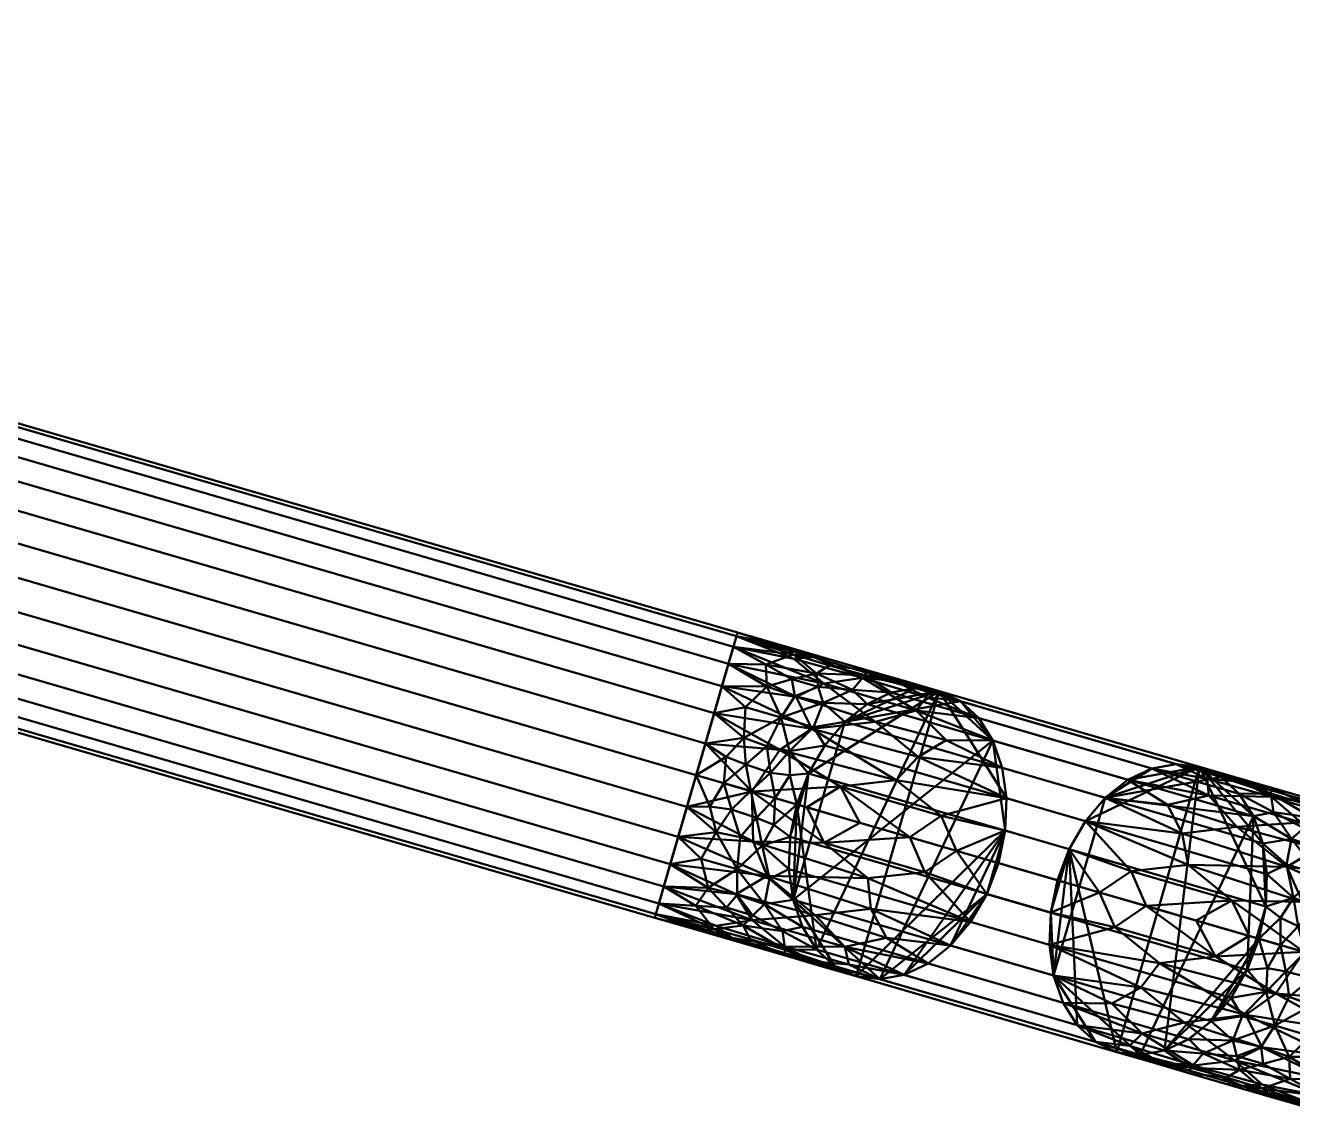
# Model space of a CAD drawing. Header units: inches. Extents: x -1654 to 1344, y -1538 to 36.
# Drawn here: x -1152.2 to -1083.9, y -576 to -517.5 of the extents above; entities that cross this region are included whole.
import ezdxf

# ---------------------------------------------------------------- set-up
doc = ezdxf.new("R2010")
doc.units = ezdxf.units.IN
doc.header["$MEASUREMENT"] = 0
doc.linetypes.add('Center', pattern=[1.25, 0.25, -0.1875, 0.625, -0.1875])
doc.layers.add('M-HVAC-DUCT', color=1, linetype='Center', lineweight=30)
doc.layers.add('M-HVAC-DUCT-SA', color=1, linetype='Continuous', lineweight=50)

# ---------------------------------------------------------------- blocks, each defined once
blk = doc.blocks.new('Round Elbow - 1 D-842407-_3D_')
at = {"layer": 'M-HVAC-DUCT', "color": 8, "linetype": 'Continuous', "lineweight": 50}
mesh = blk.add_polyface(dxfattribs=at)
corners = [(-0.971, 10.343), (-2.183, 9.348), (-3.566, 8.609), (-5.067, 8.154), (-6.627, 8), (-6.627, 7.799, 1.78), (-6.627, 7.208, 3.471), (-6.627, 6.255, 4.988), (-6.627, 4.988, 6.255), (-6.627, 3.471, 7.208), (-6.627, 1.78, 7.799), (-6.627, 0, 8), (-4.124, 0.197, 8), (-1.683, 0.783, 8), (0.636, 1.744, 8), (2.777, 3.056, 8), (4.686, 4.686, 8), (3.428, 5.945, 7.799), (2.232, 7.141, 7.208), (1.159, 8.213, 6.255), (0.264, 9.109, 4.988), (-0.41, 9.783, 3.471), (-0.829, 10.201, 1.78), (-1.931, 4.663, 7.078), (-3.097, 7.476, 4.256), (-3.395, 2.536, 7.705), (0.607, 4.194, 7.705), (-4.302, 5.922, 5.657), (-1.146, 7.229, 5.657), (-2.15, 8.835, 2.642), (-4.728, 7.767, 2.642), (-4.685, 4.418, 6.774), (0.189, 6.437, 6.774), (-1.272, 8.487, 4.256), (-5.102, 6.901, 4.256), (-2.81, 8.858, 1.246), (-3.406, 8.222, 2.554), (-1.775, 9.481, 1.418), (-4.215, 8.262, 1.294), (-5.356, 7.976, 1.401), (-1.371, 3.31, 7.673), (-2.702, 6.524, 5.569), (-3.118, 5.359, 6.403), (-1.631, 5.971, 6.403)]
mesh.append_faces([[corners[k] for k in face] for face in [(17, 15, 16)]], dxfattribs={"vtx0": -1, "color": 8})
mesh.append_faces([[corners[k] for k in face] for face in [(2, 35, 1), (22, 29, 21), (19, 32, 18), (8, 27, 7), (18, 26, 17), (0, 37, 22), (4, 39, 3)]], dxfattribs={"vtx0": -1, "vtx1": -1, "color": 8})
mesh.append_faces([[corners[k] for k in face] for face in [(24, 29, 36), (26, 40, 14), (10, 12, 25), (15, 17, 26), (43, 32, 28), (27, 41, 24), (24, 30, 34), (34, 30, 6), (31, 27, 8), (7, 27, 34), (21, 29, 33), (42, 43, 41), (26, 23, 40), (32, 26, 18), (25, 23, 31), (32, 19, 28), (42, 31, 23), (35, 29, 37), (35, 36, 29), (38, 30, 36), (39, 30, 38), (25, 31, 9), (33, 24, 28), (24, 33, 29), (28, 20, 33), (26, 32, 23), (24, 34, 27), (38, 36, 35), (37, 29, 22), (38, 35, 2), (24, 36, 30), (1, 35, 37), (39, 38, 3), (5, 30, 39), (23, 25, 40), (13, 40, 25), (42, 41, 27), (28, 24, 41), (31, 42, 27), (43, 42, 23), (32, 43, 23), (28, 41, 43)]], dxfattribs={"vtx0": -1, "vtx1": -1, "vtx2": -1, "color": 8})
mesh.append_faces([[corners[k] for k in face] for face in [(25, 12, 13), (40, 13, 14), (28, 19, 20), (31, 8, 9)]], dxfattribs={"vtx0": -1, "vtx2": -1, "color": 8})
mesh.append_faces([[corners[k] for k in face] for face in [(9, 10, 25), (4, 5, 39), (6, 7, 34), (5, 6, 30), (20, 21, 33), (0, 1, 37), (14, 15, 26), (2, 3, 38)]], dxfattribs={"vtx1": -1, "vtx2": -1, "color": 8})
mesh.append_faces([[corners[k] for k in face] for face in [(10, 11, 12)]], dxfattribs={"vtx2": -1, "color": 8})
mesh = blk.add_polyface(dxfattribs=at)
corners = [(4.686, 4.686, -8), (2.777, 3.056, -8), (0.636, 1.744, -8), (-1.683, 0.783, -8), (-4.124, 0.197, -8), (-6.627, 0, -8), (-6.627, 1.78, -7.799), (-6.627, 3.471, -7.208), (-6.627, 4.988, -6.255), (-6.627, 6.255, -4.988), (-6.627, 7.208, -3.471), (-6.627, 7.799, -1.78), (-6.627, 8), (-5.067, 8.154), (-3.566, 8.609), (-2.183, 9.348), (-0.971, 10.343), (-0.829, 10.201, -1.78), (-0.41, 9.783, -3.471), (0.264, 9.109, -4.988), (1.159, 8.213, -6.255), (2.232, 7.141, -7.208), (3.428, 5.945, -7.799), (-1.931, 4.663, -7.078), (-3.097, 7.476, -4.256), (0.607, 4.194, -7.705), (-3.395, 2.536, -7.705), (-4.728, 7.767, -2.642), (-2.15, 8.835, -2.642), (-1.146, 7.229, -5.657), (-4.302, 5.922, -5.657), (-5.102, 6.901, -4.256), (-1.272, 8.487, -4.256), (0.189, 6.437, -6.774), (-4.685, 4.418, -6.774), (-4.277, 8.251, -1.246), (-3.406, 8.222, -2.554), (-5.449, 7.959, -1.418), (-2.862, 8.822, -1.294), (-1.853, 9.427, -1.401), (-1.371, 3.31, -7.673), (-2.702, 6.524, -5.569), (-1.585, 5.994, -6.403), (-3.069, 5.376, -6.403)]
mesh.append_faces([[corners[k] for k in face] for face in [(8, 34, 7), (11, 27, 10), (7, 26, 6), (14, 35, 13), (12, 37, 11), (16, 39, 15)]], dxfattribs={"vtx0": -1, "vtx1": -1, "color": 8})
mesh.append_faces([[corners[k] for k in face] for face in [(27, 31, 10), (30, 31, 24), (41, 30, 24), (39, 28, 38), (25, 23, 33), (34, 26, 7), (23, 25, 40), (30, 34, 8), (22, 1, 25), (36, 27, 35), (24, 32, 29), (24, 27, 36), (32, 24, 28), (30, 9, 31), (19, 29, 32), (18, 32, 28), (33, 29, 20), (26, 40, 3), (24, 31, 27), (4, 6, 26), (42, 43, 41), (35, 27, 37), (42, 33, 23), (38, 28, 36), (43, 34, 30), (25, 33, 21), (26, 34, 23), (38, 36, 35), (37, 27, 11), (38, 35, 14), (24, 36, 28), (13, 35, 37), (39, 38, 15), (17, 28, 39), (40, 25, 2), (26, 23, 40), (24, 29, 41), (42, 41, 29), (33, 42, 29), (43, 42, 23), (34, 43, 23), (30, 41, 43)]], dxfattribs={"vtx0": -1, "vtx1": -1, "vtx2": -1, "color": 8})
mesh.append_faces([[corners[k] for k in face] for face in [(30, 8, 9), (25, 21, 22), (33, 20, 21), (29, 19, 20), (32, 18, 19), (39, 16, 17), (25, 1, 2)]], dxfattribs={"vtx0": -1, "vtx2": -1, "color": 8})
mesh.append_faces([[corners[k] for k in face] for face in [(12, 13, 37), (3, 4, 26), (17, 18, 28), (2, 3, 40), (9, 10, 31), (14, 15, 38)]], dxfattribs={"vtx1": -1, "vtx2": -1, "color": 8})
mesh.append_faces([[corners[k] for k in face] for face in [(4, 5, 6), (22, 0, 1)]], dxfattribs={"vtx2": -1, "color": 8})
mesh = blk.add_polyface(dxfattribs=at)
corners = [(4.686, 4.686, 8), (5.945, 3.428, 7.799), (7.141, 2.232, 7.208), (8.213, 1.159, 6.255), (9.109, 0.264, 4.988), (9.783, -0.41, 3.471), (10.201, -0.829, 1.78), (10.343, -0.971), (10.201, -0.829, -1.78), (9.783, -0.41, -3.471), (9.109, 0.264, -4.988), (8.213, 1.159, -6.255), (7.141, 2.232, -7.208), (5.945, 3.428, -7.799), (4.686, 4.686, -8), (3.428, 5.945, -7.799), (2.232, 7.141, -7.208), (1.159, 8.213, -6.255), (0.264, 9.109, -4.988), (-0.41, 9.783, -3.471), (-0.829, 10.201, -1.78), (-0.971, 10.343), (-0.829, 10.201, 1.78), (-0.41, 9.783, 3.471), (0.264, 9.109, 4.988), (1.159, 8.213, 6.255), (2.232, 7.141, 7.208), (3.428, 5.945, 7.799)]
mesh.append_faces([[corners[k] for k in face] for face in [(7, 4, 5, 6), (1, 27, 0)]], dxfattribs={"vtx0": -1, "color": 8})
mesh.append_faces([[corners[k] for k in face] for face in [(2, 7, 1)]], dxfattribs={"vtx0": -1, "vtx1": -1, "color": 8})
mesh.append_faces([[corners[k] for k in face] for face in [(26, 13, 20, 25)]], dxfattribs={"vtx0": -1, "vtx1": -1, "vtx2": -1, "color": 8})
mesh.append_faces([[corners[k] for k in face] for face in [(7, 26, 27, 1)]], dxfattribs={"vtx0": -1, "vtx2": -1, "vtx3": -1, "color": 8})
mesh.append_faces([[corners[k] for k in face] for face in [(20, 22, 23, 24)]], dxfattribs={"vtx0": -1, "vtx3": -1, "color": 8})
mesh.append_faces([[corners[k] for k in face] for face in [(17, 18, 13, 16), (24, 25, 20), (3, 4, 7, 2)]], dxfattribs={"vtx1": -1, "vtx2": -1, "color": 8})
mesh.append_faces([[corners[k] for k in face] for face in [(7, 8, 13, 26)]], dxfattribs={"vtx1": -1, "vtx2": -1, "vtx3": -1, "color": 8})
mesh.append_faces([[corners[k] for k in face] for face in [(9, 10, 11, 8), (20, 21, 22)]], dxfattribs={"vtx2": -1, "color": 8})
mesh.append_faces([[corners[k] for k in face] for face in [(18, 19, 20, 13), (11, 12, 13, 8)]], dxfattribs={"vtx2": -1, "vtx3": -1, "color": 8})
mesh.append_faces([[corners[k] for k in face] for face in [(13, 14, 15, 16)]], dxfattribs={"vtx3": -1, "color": 8})
mesh = blk.add_polyface(dxfattribs=at)
corners = [(-6.627, 0, 8), (-6.627, 1.78, 7.799), (-6.627, 3.471, 7.208), (-6.627, 4.988, 6.255), (-6.627, 6.255, 4.988), (-6.627, 7.208, 3.471), (-6.627, 7.799, 1.78), (-6.627, 8), (-6.627, 7.799, -1.78), (-6.627, 7.208, -3.471), (-6.627, 6.255, -4.988), (-6.627, 4.988, -6.255), (-6.627, 3.471, -7.208), (-6.627, 1.78, -7.799), (-6.627, 0, -8), (-6.627, -1.78, -7.799), (-6.627, -3.471, -7.208), (-6.627, -4.988, -6.255), (-6.627, -6.255, -4.988), (-6.627, -7.208, -3.471), (-6.627, -7.799, -1.78), (-6.627, -8), (-6.627, -7.799, 1.78), (-6.627, -7.208, 3.471), (-6.627, -6.255, 4.988), (-6.627, -4.988, 6.255), (-6.627, -3.471, 7.208), (-6.627, -1.78, 7.799)]
mesh.append_faces([[corners[k] for k in face] for face in [(20, 0, 14, 19)]], dxfattribs={"vtx0": -1, "vtx1": -1, "vtx2": -1, "color": 8})
mesh.append_faces([[corners[k] for k in face] for face in [(14, 8, 9, 10), (7, 2, 3, 4)]], dxfattribs={"vtx0": -1, "vtx3": -1, "color": 8})
mesh.append_faces([[corners[k] for k in face] for face in [(21, 22, 20)]], dxfattribs={"vtx1": -1, "color": 8})
mesh.append_faces([[corners[k] for k in face] for face in [(10, 11, 14), (1, 2, 14, 0), (23, 24, 20, 22), (25, 26, 20, 24)]], dxfattribs={"vtx1": -1, "vtx2": -1, "color": 8})
mesh.append_faces([[corners[k] for k in face] for face in [(7, 8, 14, 2)]], dxfattribs={"vtx1": -1, "vtx2": -1, "vtx3": -1, "color": 8})
mesh.append_faces([[corners[k] for k in face] for face in [(12, 13, 14, 11), (15, 16, 17, 14), (5, 6, 7, 4)]], dxfattribs={"vtx2": -1, "color": 8})
mesh.append_faces([[corners[k] for k in face] for face in [(17, 18, 19, 14), (26, 27, 0, 20)]], dxfattribs={"vtx2": -1, "vtx3": -1, "color": 8})
mesh = blk.add_polyface(dxfattribs=at)
corners = [(10.343, -0.971), (7.983, -3.04), (5.373, -4.785), (2.557, -6.173), (-0.416, -7.182), (-3.495, -7.795), (-6.627, -8), (-6.627, -7.799, -1.78), (-6.627, -7.208, -3.471), (-6.627, -6.255, -4.988), (-6.627, -4.988, -6.255), (-6.627, -3.471, -7.208), (-6.627, -1.78, -7.799), (-6.627, 0, -8), (-4.124, 0.197, -8), (-1.683, 0.783, -8), (0.636, 1.744, -8), (2.777, 3.056, -8), (4.686, 4.686, -8), (5.945, 3.428, -7.799), (7.141, 2.232, -7.208), (8.213, 1.159, -6.255), (9.109, 0.264, -4.988), (9.783, -0.41, -3.471), (10.201, -0.829, -1.78), (0.519, -1.253, -7.54), (0.89, -6.276, -2.756), (1.611, -4.243, -5.452), (-2.03, -7.396, -1.576), (3.935, -5.376, -1.576), (5.343, -3.459, -4.139), (3.652, -1.669, -6.654), (-1.55, -3.795, -6.657), (5.666, -1.944, -5.56), (7.007, -3.231, -2.576), (-2.776, -5.405, -5.564), (-0.568, -5.932, -4.288), (4.123, 0.58, -7.495), (2.273, 0.998, -7.869), (-3.326, -2.505, -7.495), (-2.313, -0.902, -7.869)]
mesh.append_faces([[corners[k] for k in face] for face in [(10, 35, 9), (23, 30, 22), (2, 29, 1), (3, 29, 2), (8, 28, 7), (22, 33, 21)]], dxfattribs={"vtx0": -1, "vtx1": -1, "color": 8})
mesh.append_faces([[corners[k] for k in face] for face in [(25, 31, 32), (32, 35, 10), (30, 23, 34), (12, 40, 39), (31, 33, 27), (30, 33, 22), (26, 34, 29), (31, 37, 20), (8, 36, 26), (8, 26, 28), (29, 28, 26), (30, 36, 27), (1, 34, 24), (36, 35, 27), (19, 37, 38), (32, 11, 39), (37, 31, 25), (36, 30, 26), (35, 32, 27), (21, 33, 31), (36, 9, 35), (26, 30, 34), (5, 7, 28), (29, 4, 28), (33, 30, 27), (29, 34, 1), (27, 32, 31), (37, 25, 38), (38, 25, 40), (32, 39, 25), (25, 39, 40)]], dxfattribs={"vtx0": -1, "vtx1": -1, "vtx2": -1, "color": 8})
mesh.append_faces([[corners[k] for k in face] for face in [(40, 14, 15), (40, 13, 14), (36, 8, 9), (38, 18, 19), (31, 20, 21), (34, 23, 24), (38, 17, 18), (38, 16, 17)]], dxfattribs={"vtx0": -1, "vtx2": -1, "color": 8})
mesh.append_faces([[corners[k] for k in face] for face in [(0, 1, 24)]], dxfattribs={"vtx1": -1, "color": 8})
mesh.append_faces([[corners[k] for k in face] for face in [(10, 11, 32), (4, 5, 28), (19, 20, 37), (3, 4, 29), (11, 12, 39), (12, 13, 40)]], dxfattribs={"vtx1": -1, "vtx2": -1, "color": 8})
mesh.append_faces([[corners[k] for k in face] for face in [(15, 16, 38, 40)]], dxfattribs={"vtx1": -1, "vtx2": -1, "vtx3": -1, "color": 8})
mesh.append_faces([[corners[k] for k in face] for face in [(5, 6, 7)]], dxfattribs={"vtx2": -1, "color": 8})
mesh = blk.add_polyface(dxfattribs=at)
corners = [(4.686, 4.686, 8), (2.777, 3.056, 8), (0.636, 1.744, 8), (-1.683, 0.783, 8), (-4.124, 0.197, 8), (-6.627, 0, 8), (-6.627, -1.78, 7.799), (-6.627, -3.471, 7.208), (-6.627, -4.988, 6.255), (-6.627, -6.255, 4.988), (-6.627, -7.208, 3.471), (-6.627, -7.799, 1.78), (-6.627, -8), (-3.495, -7.795), (-0.416, -7.182), (2.557, -6.173), (5.373, -4.785), (7.983, -3.04), (10.343, -0.971), (10.201, -0.829, 1.78), (9.783, -0.41, 3.471), (9.109, 0.264, 4.988), (8.213, 1.159, 6.255), (7.141, 2.232, 7.208), (5.945, 3.428, 7.799), (0.519, -1.253, 7.54), (0.89, -6.276, 2.756), (1.825, -4.155, 5.451), (-2.03, -7.396, 1.576), (3.935, -5.376, 1.576), (5.429, -3.404, 4.142), (-1.412, -3.765, 6.654), (3.775, -1.591, 6.657), (-2.652, -5.385, 5.561), (-0.379, -5.872, 4.298), (7.007, -3.231, 2.576), (5.767, -1.871, 5.563), (4.123, 0.58, 7.495), (2.273, 0.998, 7.869), (-3.326, -2.505, 7.495), (-2.313, -0.902, 7.869)]
mesh.append_faces([[corners[k] for k in face] for face in [(13, 11, 12), (19, 17, 18)]], dxfattribs={"vtx0": -1, "color": 8})
mesh.append_faces([[corners[k] for k in face] for face in [(9, 33, 8), (15, 29, 14), (17, 29, 16), (11, 28, 10)]], dxfattribs={"vtx0": -1, "vtx1": -1, "color": 8})
mesh.append_faces([[corners[k] for k in face] for face in [(10, 28, 26), (34, 10, 26), (36, 30, 21), (27, 33, 34), (11, 13, 28), (34, 30, 27), (40, 6, 39), (39, 31, 25), (36, 32, 27), (35, 26, 29), (14, 29, 28), (33, 31, 8), (19, 35, 17), (28, 29, 26), (17, 35, 29), (30, 36, 27), (32, 36, 22), (37, 24, 38), (27, 32, 31), (20, 30, 35), (34, 33, 9), (3, 40, 38, 2), (30, 34, 26), (25, 31, 32), (31, 33, 27), (26, 35, 30), (32, 23, 37), (32, 37, 25), (25, 37, 38), (31, 39, 7), (39, 25, 40), (38, 40, 25)]], dxfattribs={"vtx0": -1, "vtx1": -1, "vtx2": -1, "color": 8})
mesh.append_faces([[corners[k] for k in face] for face in [(28, 13, 14), (35, 19, 20), (40, 5, 6), (31, 7, 8), (29, 15, 16), (38, 0, 1), (40, 3, 4)]], dxfattribs={"vtx0": -1, "vtx2": -1, "color": 8})
mesh.append_faces([[corners[k] for k in face] for face in [(22, 23, 32), (4, 5, 40), (23, 24, 37), (6, 7, 39), (21, 22, 36), (9, 10, 34), (1, 2, 38), (20, 21, 30), (24, 0, 38)]], dxfattribs={"vtx1": -1, "vtx2": -1, "color": 8})

msp = doc.modelspace()

# ---------------------------------------------------------------- linework, layer by layer
at = {"layer": 'M-HVAC-DUCT', "color": 5}
for p, q in [((-1116.044, -557.955, 1356), (-1228.621, -525.228, 1356)), ((-1116.044, -557.955, 1356), (-1228.621, -525.228, 1356)), ((-1105.18, -561.114, 1351.314), (-1091.135, -565.197, 1336.686)), ((-1105.18, -561.114, 1351.314), (-1091.135, -565.197, 1336.686))]:
    msp.add_line(p, q, dxfattribs=at)
at = {"layer": 'M-HVAC-DUCT', "color": 5, "extrusion": (-0.279157, -0.960246, 0)}
for centre, start, end in [((-915.92, 1340, 847.325), 45, 90), ((-878.665, 1348, 847.325), 225, 270)]:
    msp.add_arc(centre, 16, start, end, dxfattribs=at)

# ---------------------------------------------------------------- block references
at = {"layer": 'M-HVAC-DUCT-SA', "color": 8, "extrusion": (-0.279157, -0.960246, 0)}
for p, rotation in [((-909.292, 1356, 847.325), 134.9999999999974), ((-885.292, 1332, 847.325), 314.9999999999978)]:
    msp.add_blockref('Round Elbow - 1 D-842407-_3D_', p, dxfattribs=dict(at, rotation=rotation))

# ---------------------------------------------------------------- meshes
at = {"layer": 'M-HVAC-DUCT-SA', "color": 8}
mesh = msp.add_polyface(dxfattribs=at)
corners = [(-1116.044, -557.955, 1364), (-1115.547, -556.246, 1363.799), (-1115.075, -554.622, 1363.208), (-1114.652, -553.166, 1362.255), (-1114.298, -551.949, 1360.988), (-1114.032, -551.034, 1359.471), (-1113.867, -550.466, 1357.78), (-1113.811, -550.273, 1356), (-1226.388, -517.546, 1356), (-1226.444, -517.738, 1357.78), (-1226.609, -518.306, 1359.471), (-1226.875, -519.222, 1360.988), (-1227.229, -520.438, 1362.255), (-1227.652, -521.895, 1363.208), (-1228.124, -523.518, 1363.799), (-1228.621, -525.228, 1364)]
mesh.append_faces([[corners[k] for k in face] for face in [(9, 10, 5, 6), (10, 11, 4, 5), (3, 4, 11, 12), (12, 13, 2, 3), (13, 14, 1, 2)]], dxfattribs={"vtx1": -1, "vtx3": -1, "color": 8})
mesh.append_faces([[corners[k] for k in face] for face in [(7, 8, 9, 6)]], dxfattribs={"vtx2": -1, "color": 8})
mesh.append_faces([[corners[k] for k in face] for face in [(14, 15, 0, 1)]], dxfattribs={"vtx3": -1, "color": 8})
mesh = msp.add_polyface(dxfattribs=at)
corners = [(-1113.811, -550.273, 1356), (-1113.867, -550.466, 1354.22), (-1114.032, -551.034, 1352.529), (-1114.298, -551.949, 1351.012), (-1114.652, -553.166, 1349.745), (-1115.075, -554.622, 1348.792), (-1115.547, -556.246, 1348.201), (-1116.044, -557.955, 1348), (-1228.621, -525.228, 1348), (-1228.124, -523.518, 1348.201), (-1227.652, -521.895, 1348.792), (-1227.229, -520.438, 1349.745), (-1226.875, -519.222, 1351.012), (-1226.609, -518.306, 1352.529), (-1226.444, -517.738, 1354.22), (-1226.388, -517.546, 1356)]
mesh.append_faces([[corners[k] for k in face] for face in [(8, 9, 6, 7)]], dxfattribs={"vtx1": -1, "color": 8})
mesh.append_faces([[corners[k] for k in face] for face in [(9, 10, 5, 6), (10, 11, 4, 5), (3, 4, 11, 12), (12, 13, 2, 3), (13, 14, 1, 2)]], dxfattribs={"vtx1": -1, "vtx3": -1, "color": 8})
mesh.append_faces([[corners[k] for k in face] for face in [(14, 15, 0, 1)]], dxfattribs={"vtx3": -1, "color": 8})
mesh = msp.add_polyface(dxfattribs=at)
corners = [(-1118.278, -565.637, 1356), (-1118.222, -565.445, 1357.78), (-1118.056, -564.876, 1359.471), (-1117.79, -563.961, 1360.988), (-1117.437, -562.745, 1362.255), (-1117.013, -561.288, 1363.208), (-1116.541, -559.665, 1363.799), (-1116.044, -557.955, 1364), (-1228.621, -525.228, 1364), (-1229.118, -526.937, 1363.799), (-1229.59, -528.561, 1363.208), (-1230.014, -530.017, 1362.255), (-1230.367, -531.234, 1360.988), (-1230.634, -532.149, 1359.471), (-1230.799, -532.717, 1357.78), (-1230.855, -532.91, 1356)]
mesh.append_faces([[corners[k] for k in face] for face in [(8, 9, 6, 7)]], dxfattribs={"vtx1": -1, "color": 8})
mesh.append_faces([[corners[k] for k in face] for face in [(9, 10, 5, 6), (10, 11, 4, 5), (3, 4, 11, 12), (12, 13, 2, 3), (13, 14, 1, 2)]], dxfattribs={"vtx1": -1, "vtx3": -1, "color": 8})
mesh.append_faces([[corners[k] for k in face] for face in [(14, 15, 0, 1)]], dxfattribs={"vtx3": -1, "color": 8})
mesh = msp.add_polyface(dxfattribs=at)
corners = [(-1116.044, -557.955, 1348), (-1116.541, -559.665, 1348.201), (-1117.013, -561.288, 1348.792), (-1117.437, -562.745, 1349.745), (-1117.79, -563.961, 1351.012), (-1118.056, -564.876, 1352.529), (-1118.222, -565.445, 1354.22), (-1118.278, -565.637, 1356), (-1230.855, -532.91, 1356), (-1230.799, -532.717, 1354.22), (-1230.634, -532.149, 1352.529), (-1230.367, -531.234, 1351.012), (-1230.014, -530.017, 1349.745), (-1229.59, -528.561, 1348.792), (-1229.118, -526.937, 1348.201), (-1228.621, -525.228, 1348)]
mesh.append_faces([[corners[k] for k in face] for face in [(8, 9, 6, 7)]], dxfattribs={"vtx1": -1, "color": 8})
mesh.append_faces([[corners[k] for k in face] for face in [(9, 10, 5, 6), (10, 11, 4, 5), (3, 4, 11, 12), (12, 13, 2, 3), (13, 14, 1, 2)]], dxfattribs={"vtx1": -1, "vtx3": -1, "color": 8})
mesh.append_faces([[corners[k] for k in face] for face in [(14, 15, 0, 1)]], dxfattribs={"vtx3": -1, "color": 8})
mesh = msp.add_polyface(dxfattribs=at)
corners = [(-1113.811, -550.273, 1356), (-1113.867, -550.466, 1357.78), (-1114.032, -551.034, 1359.471), (-1114.298, -551.949, 1360.988), (-1114.652, -553.166, 1362.255), (-1115.075, -554.622, 1363.208), (-1115.547, -556.246, 1363.799), (-1116.044, -557.955, 1364), (-1116.541, -559.665, 1363.799), (-1117.013, -561.288, 1363.208), (-1117.437, -562.745, 1362.255), (-1117.79, -563.961, 1360.988), (-1118.056, -564.876, 1359.471), (-1118.222, -565.445, 1357.78), (-1118.278, -565.637, 1356), (-1118.222, -565.445, 1354.22), (-1118.056, -564.876, 1352.529), (-1117.79, -563.961, 1351.012), (-1117.437, -562.745, 1349.745), (-1117.013, -561.288, 1348.792), (-1116.541, -559.665, 1348.201), (-1116.044, -557.955, 1348), (-1115.547, -556.246, 1348.201), (-1115.075, -554.622, 1348.792), (-1114.652, -553.166, 1349.745), (-1114.298, -551.949, 1351.012), (-1114.032, -551.034, 1352.529), (-1113.867, -550.466, 1354.22)]
mesh.append_faces([[corners[k] for k in face] for face in [(25, 22, 23, 24), (8, 6, 7)]], dxfattribs={"vtx0": -1, "color": 8})
mesh.append_faces([[corners[k] for k in face] for face in [(1, 22, 27, 0), (15, 20, 13, 14)]], dxfattribs={"vtx0": -1, "vtx1": -1, "color": 8})
mesh.append_faces([[corners[k] for k in face] for face in [(6, 20, 22, 1), (8, 13, 20, 6)]], dxfattribs={"vtx0": -1, "vtx1": -1, "vtx2": -1, "vtx3": -1, "color": 8})
mesh.append_faces([[corners[k] for k in face] for face in [(19, 20, 17, 18)]], dxfattribs={"vtx1": -1, "color": 8})
mesh.append_faces([[corners[k] for k in face] for face in [(20, 21, 22)]], dxfattribs={"vtx2": -1, "color": 8})
mesh.append_faces([[corners[k] for k in face] for face in [(25, 26, 27, 22), (1, 2, 3, 6), (15, 16, 17, 20), (11, 12, 13, 8)]], dxfattribs={"vtx2": -1, "vtx3": -1, "color": 8})
mesh.append_faces([[corners[k] for k in face] for face in [(3, 4, 5, 6), (8, 9, 10, 11)]], dxfattribs={"vtx3": -1, "color": 8})
mesh = msp.add_polyface(dxfattribs=at)
corners = [(-1107.414, -568.796, 1351.314), (-1106.149, -568.954, 1352.572), (-1104.836, -568.72, 1353.768), (-1103.54, -568.104, 1354.841), (-1102.326, -567.138, 1355.736), (-1101.255, -565.869, 1356.41), (-1100.382, -564.363, 1356.829), (-1099.749, -562.693, 1356.971), (-1099.388, -560.944, 1356.829), (-1099.317, -559.203, 1356.41), (-1099.541, -557.559, 1355.736), (-1100.048, -556.092, 1354.841), (-1100.812, -554.878, 1353.768), (-1101.794, -553.976, 1352.572), (-1102.947, -553.432, 1351.314), (-1104.212, -553.273, 1350.055), (-1105.525, -553.507, 1348.859), (-1106.821, -554.123, 1347.787), (-1108.035, -555.089, 1346.891), (-1109.106, -556.358, 1346.217), (-1109.979, -557.865, 1345.799), (-1110.612, -559.534, 1345.657), (-1110.973, -561.283, 1345.799), (-1111.043, -563.024, 1346.217), (-1110.82, -564.669, 1346.891), (-1110.313, -566.135, 1347.787), (-1109.549, -567.35, 1348.859), (-1108.566, -568.252, 1350.055)]
mesh.append_faces([[corners[k] for k in face] for face in [(18, 15, 16, 17), (6, 4, 5)]], dxfattribs={"vtx0": -1, "color": 8})
mesh.append_faces([[corners[k] for k in face] for face in [(24, 1, 11)]], dxfattribs={"vtx0": -1, "vtx1": -1, "vtx2": -1, "color": 8})
mesh.append_faces([[corners[k] for k in face] for face in [(18, 24, 11, 13), (6, 8, 11, 1)]], dxfattribs={"vtx0": -1, "vtx1": -1, "vtx2": -1, "vtx3": -1, "color": 8})
mesh.append_faces([[corners[k] for k in face] for face in [(24, 27, 0, 1)]], dxfattribs={"vtx0": -1, "vtx3": -1, "color": 8})
mesh.append_faces([[corners[k] for k in face] for face in [(21, 22, 20), (12, 13, 11), (10, 11, 8, 9)]], dxfattribs={"vtx1": -1, "color": 8})
mesh.append_faces([[corners[k] for k in face] for face in [(14, 15, 18, 13), (1, 2, 6)]], dxfattribs={"vtx1": -1, "vtx2": -1, "color": 8})
mesh.append_faces([[corners[k] for k in face] for face in [(6, 7, 8)]], dxfattribs={"vtx2": -1, "color": 8})
mesh.append_faces([[corners[k] for k in face] for face in [(18, 19, 20, 24), (22, 23, 24, 20), (2, 3, 4, 6)]], dxfattribs={"vtx2": -1, "vtx3": -1, "color": 8})
mesh.append_faces([[corners[k] for k in face] for face in [(24, 25, 26, 27)]], dxfattribs={"vtx3": -1, "color": 8})
mesh = msp.add_polyface(dxfattribs=at)
corners = [(-1110.612, -559.534, 1345.657), (-1109.979, -557.865, 1345.799), (-1109.106, -556.358, 1346.217), (-1108.035, -555.089, 1346.891), (-1106.821, -554.123, 1347.787), (-1105.525, -553.507, 1348.859), (-1104.212, -553.273, 1350.055), (-1102.947, -553.432, 1351.314), (-1088.901, -557.515, 1336.686), (-1090.166, -557.356, 1335.428), (-1091.479, -557.591, 1334.232), (-1092.775, -558.206, 1333.159), (-1093.989, -559.173, 1332.264), (-1095.06, -560.441, 1331.59), (-1095.933, -561.948, 1331.171), (-1096.567, -563.618, 1331.029)]
mesh.append_faces([[corners[k] for k in face] for face in [(8, 9, 6, 7)]], dxfattribs={"vtx1": -1, "color": 8})
mesh.append_faces([[corners[k] for k in face] for face in [(9, 10, 5, 6), (10, 11, 4, 5), (3, 4, 11, 12), (12, 13, 2, 3), (13, 14, 1, 2)]], dxfattribs={"vtx1": -1, "vtx3": -1, "color": 8})
mesh.append_faces([[corners[k] for k in face] for face in [(14, 15, 0, 1)]], dxfattribs={"vtx3": -1, "color": 8})
mesh = msp.add_polyface(dxfattribs=at)
corners = [(-1102.947, -553.432, 1351.314), (-1101.794, -553.976, 1352.572), (-1100.812, -554.878, 1353.768), (-1100.048, -556.092, 1354.841), (-1099.541, -557.559, 1355.736), (-1099.317, -559.203, 1356.41), (-1099.388, -560.944, 1356.829), (-1099.749, -562.693, 1356.971), (-1085.703, -566.776, 1342.343), (-1085.342, -565.027, 1342.201), (-1085.272, -563.287, 1341.783), (-1085.495, -561.642, 1341.109), (-1086.002, -560.175, 1340.213), (-1086.766, -558.961, 1339.141), (-1087.749, -558.059, 1337.945), (-1088.901, -557.515, 1336.686)]
mesh.append_faces([[corners[k] for k in face] for face in [(8, 9, 6, 7)]], dxfattribs={"vtx1": -1, "color": 8})
mesh.append_faces([[corners[k] for k in face] for face in [(9, 10, 5, 6), (10, 11, 4, 5), (3, 4, 11, 12), (12, 13, 2, 3), (13, 14, 1, 2)]], dxfattribs={"vtx1": -1, "vtx3": -1, "color": 8})
mesh.append_faces([[corners[k] for k in face] for face in [(14, 15, 0, 1)]], dxfattribs={"vtx3": -1, "color": 8})
mesh = msp.add_polyface(dxfattribs=at)
corners = [(-1093.368, -572.879, 1336.686), (-1094.521, -572.335, 1335.428), (-1095.503, -571.433, 1334.232), (-1096.267, -570.218, 1333.159), (-1096.774, -568.752, 1332.264), (-1096.998, -567.107, 1331.59), (-1096.927, -565.367, 1331.171), (-1096.567, -563.618, 1331.029), (-1095.933, -561.948, 1331.171), (-1095.06, -560.441, 1331.59), (-1093.989, -559.173, 1332.264), (-1092.775, -558.206, 1333.159), (-1091.479, -557.591, 1334.232), (-1090.166, -557.356, 1335.428), (-1088.901, -557.515, 1336.686), (-1087.749, -558.059, 1337.945), (-1086.766, -558.961, 1339.141), (-1086.002, -560.175, 1340.213), (-1085.495, -561.642, 1341.109), (-1085.272, -563.287, 1341.783), (-1085.342, -565.027, 1342.201), (-1085.703, -566.776, 1342.343), (-1086.336, -568.446, 1342.201), (-1087.209, -569.953, 1341.783), (-1088.28, -571.221, 1341.109), (-1089.494, -572.187, 1340.213), (-1090.79, -572.803, 1339.141), (-1092.103, -573.038, 1337.945)]
mesh.append_faces([[corners[k] for k in face] for face in [(6, 4, 5), (22, 20, 21)]], dxfattribs={"vtx0": -1, "color": 8})
mesh.append_faces([[corners[k] for k in face] for face in [(15, 10, 14)]], dxfattribs={"vtx0": -1, "vtx1": -1, "color": 8})
mesh.append_faces([[corners[k] for k in face] for face in [(4, 10, 17, 27)]], dxfattribs={"vtx0": -1, "vtx1": -1, "vtx2": -1, "vtx3": -1, "color": 8})
mesh.append_faces([[corners[k] for k in face] for face in [(20, 22, 17, 18)]], dxfattribs={"vtx0": -1, "vtx1": -1, "vtx3": -1, "color": 8})
mesh.append_faces([[corners[k] for k in face] for face in [(22, 26, 27, 17)]], dxfattribs={"vtx0": -1, "vtx2": -1, "vtx3": -1, "color": 8})
mesh.append_faces([[corners[k] for k in face] for face in [(13, 14, 10, 12), (0, 1, 4, 27)]], dxfattribs={"vtx1": -1, "vtx2": -1, "color": 8})
mesh.append_faces([[corners[k] for k in face] for face in [(10, 11, 12), (2, 3, 4, 1), (18, 19, 20), (22, 23, 24)]], dxfattribs={"vtx2": -1, "color": 8})
mesh.append_faces([[corners[k] for k in face] for face in [(8, 9, 10, 4), (6, 7, 8, 4), (15, 16, 17, 10), (24, 25, 26, 22)]], dxfattribs={"vtx2": -1, "vtx3": -1, "color": 8})
mesh = msp.add_polyface(dxfattribs=at)
corners = [(-1107.414, -568.796, 1351.314), (-1108.566, -568.252, 1350.055), (-1109.549, -567.35, 1348.859), (-1110.313, -566.135, 1347.787), (-1110.82, -564.669, 1346.891), (-1111.043, -563.024, 1346.217), (-1110.973, -561.283, 1345.799), (-1110.612, -559.534, 1345.657), (-1096.567, -563.618, 1331.029), (-1096.927, -565.367, 1331.171), (-1096.998, -567.107, 1331.59), (-1096.774, -568.752, 1332.264), (-1096.267, -570.218, 1333.159), (-1095.503, -571.433, 1334.232), (-1094.521, -572.335, 1335.428), (-1093.368, -572.879, 1336.686)]
mesh.append_faces([[corners[k] for k in face] for face in [(8, 9, 6, 7)]], dxfattribs={"vtx1": -1, "color": 8})
mesh.append_faces([[corners[k] for k in face] for face in [(9, 10, 5, 6), (10, 11, 4, 5), (3, 4, 11, 12), (12, 13, 2, 3), (13, 14, 1, 2)]], dxfattribs={"vtx1": -1, "vtx3": -1, "color": 8})
mesh.append_faces([[corners[k] for k in face] for face in [(14, 15, 0, 1)]], dxfattribs={"vtx3": -1, "color": 8})
mesh = msp.add_polyface(dxfattribs=at)
corners = [(-1099.749, -562.693, 1356.971), (-1100.382, -564.363, 1356.829), (-1101.255, -565.869, 1356.41), (-1102.326, -567.138, 1355.736), (-1103.54, -568.104, 1354.841), (-1104.836, -568.72, 1353.768), (-1106.149, -568.954, 1352.572), (-1107.414, -568.796, 1351.314), (-1093.368, -572.879, 1336.686), (-1092.103, -573.038, 1337.945), (-1090.79, -572.803, 1339.141), (-1089.494, -572.187, 1340.213), (-1088.28, -571.221, 1341.109), (-1087.209, -569.953, 1341.783), (-1086.336, -568.446, 1342.201), (-1085.703, -566.776, 1342.343)]
mesh.append_faces([[corners[k] for k in face] for face in [(8, 9, 6, 7)]], dxfattribs={"vtx1": -1, "color": 8})
mesh.append_faces([[corners[k] for k in face] for face in [(9, 10, 5, 6), (10, 11, 4, 5), (3, 4, 11, 12), (12, 13, 2, 3), (13, 14, 1, 2)]], dxfattribs={"vtx1": -1, "vtx3": -1, "color": 8})
mesh.append_faces([[corners[k] for k in face] for face in [(14, 15, 0, 1)]], dxfattribs={"vtx3": -1, "color": 8})

doc.saveas('drawing.dxf')
